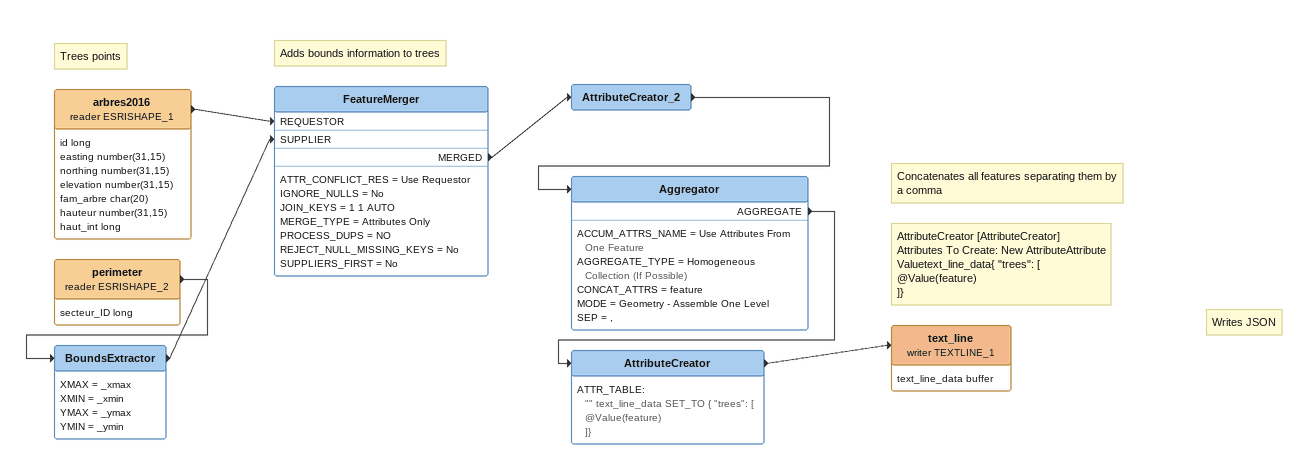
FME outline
Note: Trees points
arbres2016 (reader ESRISHAPE_1)
    attributes: id long, easting number(31,15), northing number(31,15), elevation number(31,15), fam_arbre char(20), hauteur number(31,15), haut_int long
    -> FeatureMerger [REQUESTOR]
perimeter (reader ESRISHAPE_2)
    attributes: secteur_ID long
    -> BoundsExtractor
BoundsExtractor
    XMAX = _xmax
    XMIN = _xmin
    YMAX = _ymax
    YMIN = _ymin
    -> FeatureMerger [SUPPLIER]
Note: Adds bounds information to trees
FeatureMerger
    ATTR_CONFLICT_RES = Use Requestor
    IGNORE_NULLS = No
    JOIN_KEYS = 1 1 AUTO
    MERGE_TYPE = Attributes Only
    PROCESS_DUPS = NO
    REJECT_NULL_MISSING_KEYS = No
    SUPPLIERS_FIRST = No
    MERGED -> AttributeCreator_2
AttributeCreator_2
    -> Aggregator
Note: Concatenates all features separating them by a comma
Aggregator
    ACCUM_ATTRS_NAME = Use Attributes From One Feature
    AGGREGATE_TYPE = Homogeneous Collection (If Possible)
    CONCAT_ATTRS = feature
    MODE = Geometry - Assemble One Level
    SEP = ,
    AGGREGATE -> AttributeCreator
Note: AttributeCreator [AttributeCreator] / Attributes To Create: New AttributeAttribute Valuetext_line_data{ "trees": [ / @Value(feature) / ]}
AttributeCreator
    ATTR_TABLE:
      "" text_line_data SET_TO { "trees": [
      @Value(feature)
      ]}
    -> text_line (writer TEXTLINE_1)
Note: Writes JSON
text_line (writer TEXTLINE_1)
    attributes: text_line_data buffer
